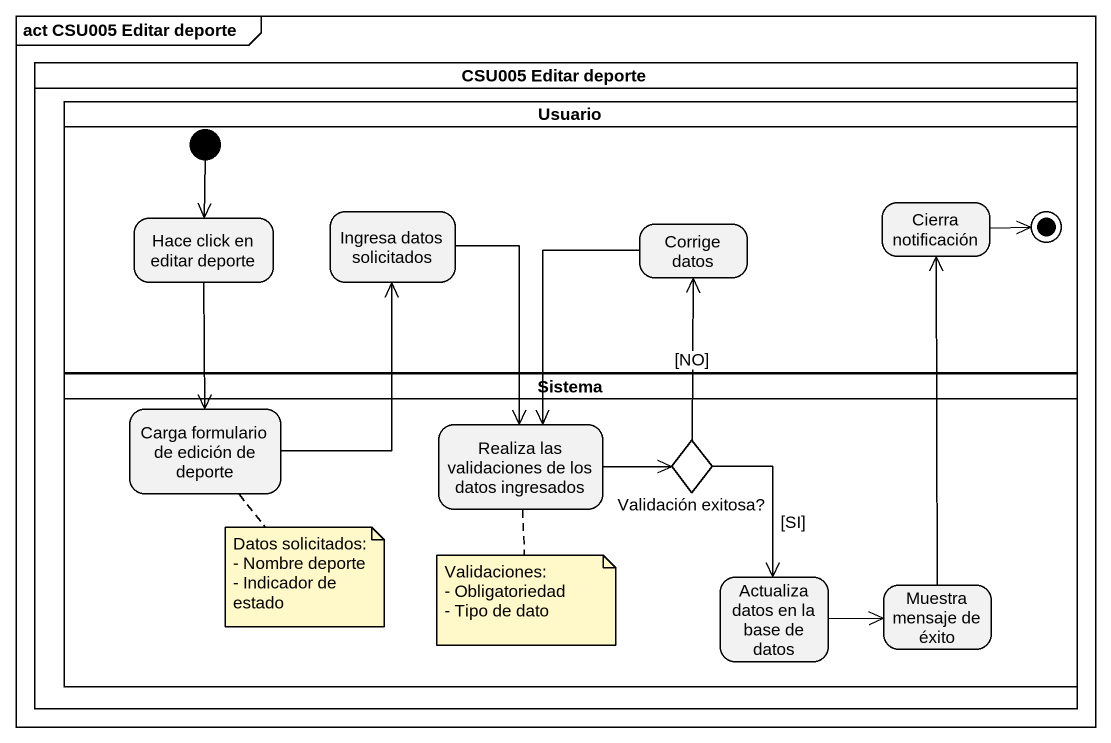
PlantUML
@startuml
mainframe act CSU005 Editar deporte
hide empty description
state "CSU005 Editar deporte" as CSU005_Editar_deporte <<partition>> {
  state Usuario <<partition>> {
    state "Hace click en editar deporte" as Hace_click_en_editar_deporte
    state "Ingresa datos solicitados" as Ingresa_datos_solicitados
    state "Corrige datos" as Corrige_datos
    state "Cierra notificación" as Cierra_notificación
    [*] --> Hace_click_en_editar_deporte
    Cierra_notificación -right-> [*]
  }
  state Sistema <<partition>> {
    state "Carga formulario de edición de deporte" as Carga_formulario_de_edición
    state "Realiza las validaciones de los datos ingresados" as Realiza_las_validaciones_de
    state "Validación exitosa?" as Validación_exitosa <<choice>>
    state "Actualiza datos en la base de datos" as Actualiza_datos_en_la_base
    state "Muestra mensaje de éxito" as Muestra_mensaje_de_éxito
  }
}
Hace_click_en_editar_deporte --> Carga_formulario_de_edición
Ingresa_datos_solicitados --> Realiza_las_validaciones_de
Corrige_datos --> Realiza_las_validaciones_de
Carga_formulario_de_edición -up-> Ingresa_datos_solicitados
Realiza_las_validaciones_de -right-> Validación_exitosa
Validación_exitosa -up-> Corrige_datos : [NO]
Validación_exitosa --> Actualiza_datos_en_la_base : [SI]
Actualiza_datos_en_la_base -right-> Muestra_mensaje_de_éxito
Muestra_mensaje_de_éxito -up-> Cierra_notificación
note bottom of Carga_formulario_de_edición
  Datos solicitados:
  - Nombre deporte
  - Indicador de estado
end note
note bottom of Realiza_las_validaciones_de
  Validaciones:
  - Obligatoriedad
  - Tipo de dato
end note
@enduml
